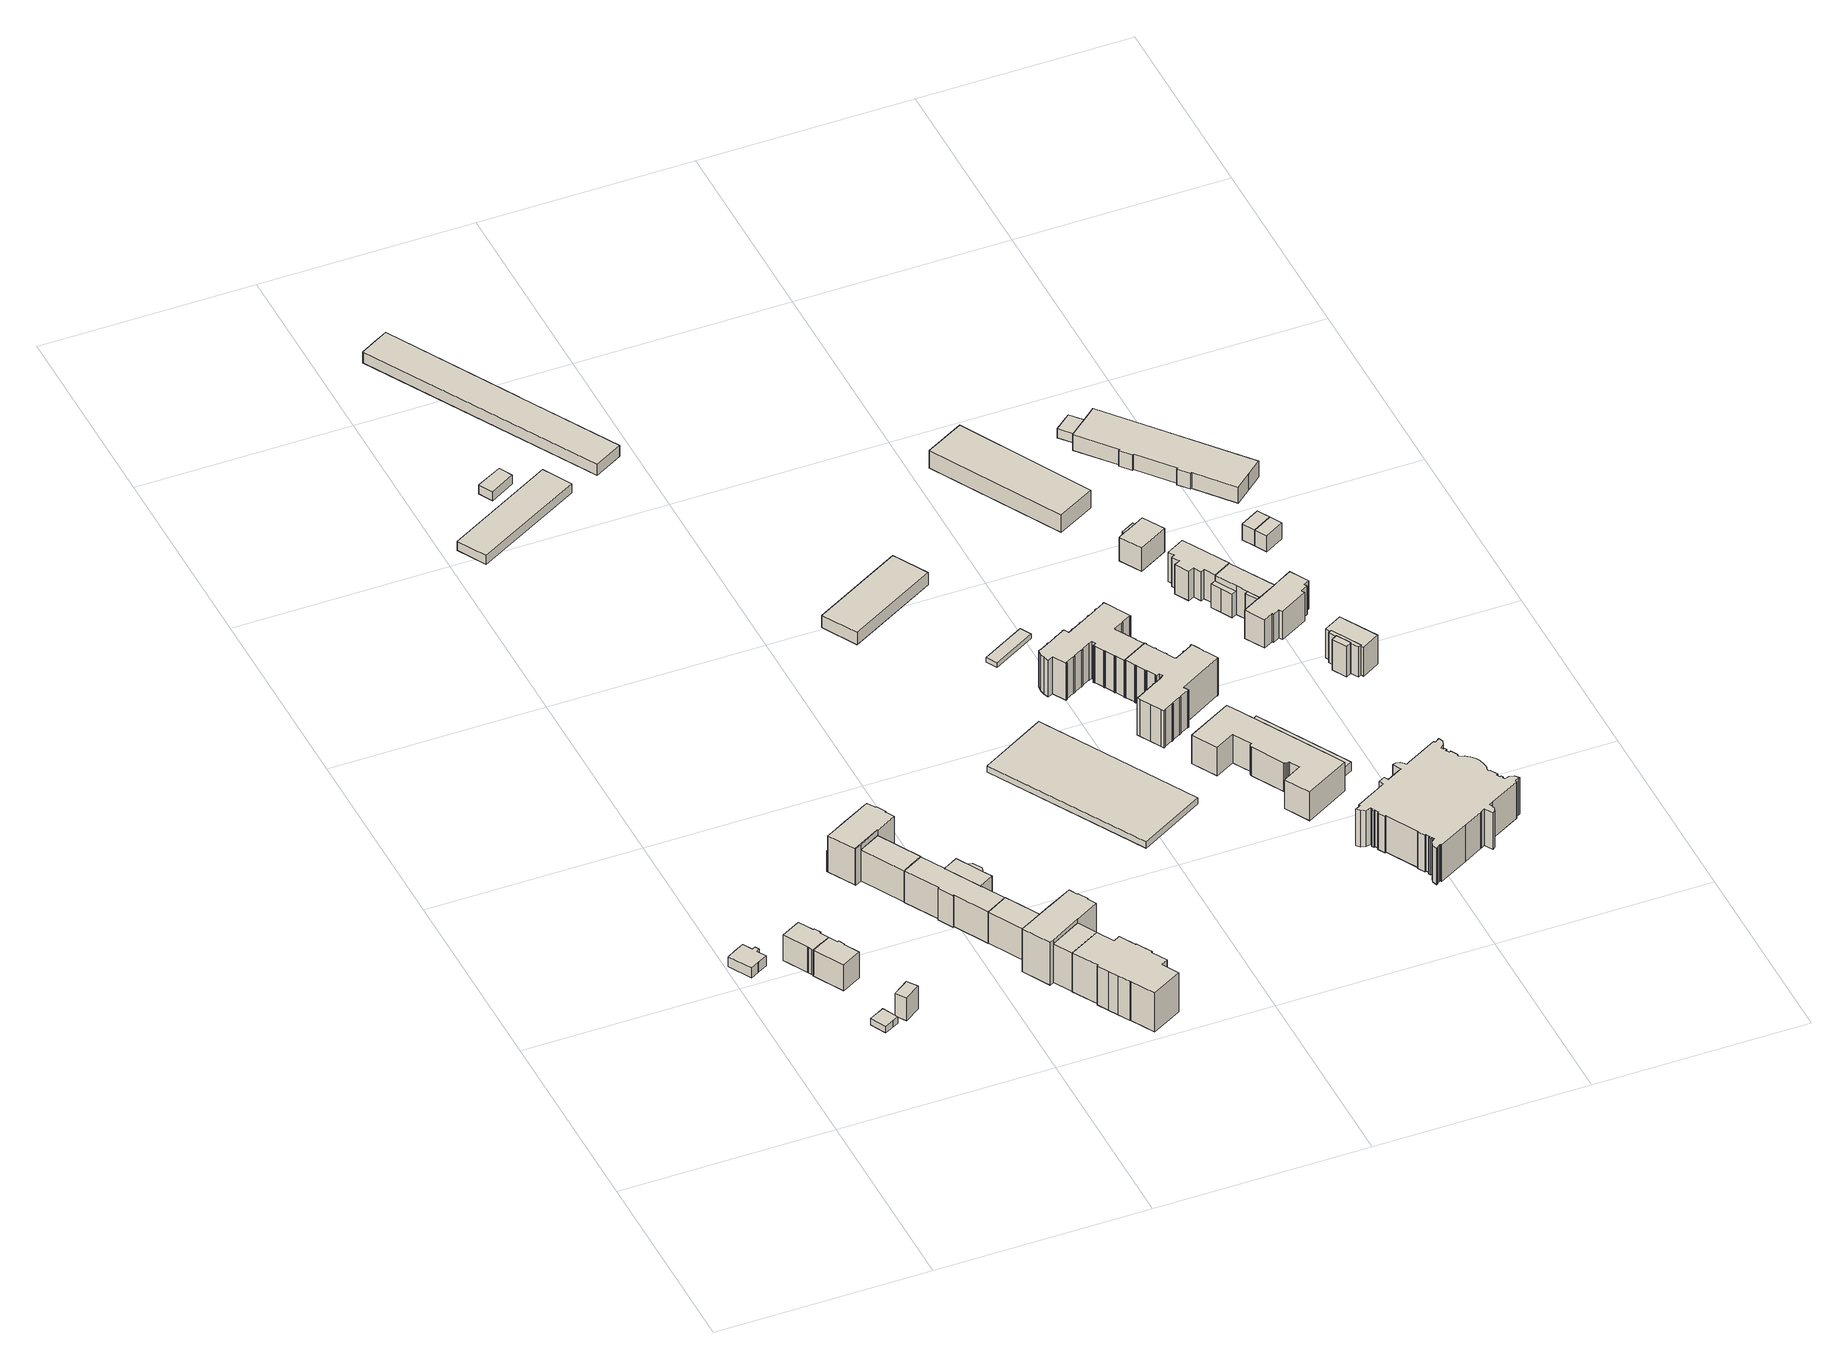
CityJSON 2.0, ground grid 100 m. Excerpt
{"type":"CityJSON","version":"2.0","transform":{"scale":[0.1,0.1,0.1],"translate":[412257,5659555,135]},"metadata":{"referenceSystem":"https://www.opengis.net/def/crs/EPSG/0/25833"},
"CityObjects":{
"building1":{"type":"Building","attributes":{"Dachtyp_tdc":"tdcGableRoof","Gemeindeschluessel":14612000,"Dachneigung":19.4,"QualitaetDacherkennung":82,"Geometrietyp2DReferenz":"3000","measuredHeight":6.68,"function":"31001_9998","roofType":"3100"},"geometry":[{"type":"Solid","lod":"1","boundaries":[[[[0,1,2,3,4,5,6,7,8,9,10,11,12]],[[13,14,15,16,17,18,19,20,21,22,23,24,25]],[[12,14,13,0]],[[11,15,14,12]],[[10,16,15,11]],[[9,17,16,10]],[[8,18,17,9]],[[7,19,18,8]],[[6,20,19,7]],[[5,21,20,6]],[[4,22,21,5]],[[3,23,22,4]],[[2,24,23,3]],[[1,25,24,2]],[[0,13,25,1]]]]}]},
"building2":{"type":"Building","attributes":{"Dachtyp_tdc":"tdcHipAndGableRoof","Gemeindeschluessel":14612000,"Dachneigung":43.86,"QualitaetDacherkennung":82,"Geometrietyp2DReferenz":"3000","measuredHeight":16.64,"function":"31001_9998","roofType":"5000"},"geometry":[{"type":"Solid","lod":"1","boundaries":[[[[26,27,28,29,30,31,32,33,34,35,36,37,38]],[[39,40,41,42,43,44,45,46,47,48,49,50,51]],[[38,40,39,26]],[[37,41,40,38]],[[36,42,41,37]],[[35,43,42,36]],[[34,44,43,35]],[[33,45,44,34]],[[32,46,45,33]],[[31,47,46,32]],[[30,48,47,31]],[[29,49,48,30]],[[28,50,49,29]],[[27,51,50,28]],[[26,39,51,27]]]]}]},
"building3":{"type":"Building","attributes":{"Dachtyp_tdc":"tdcGableRoof","Gemeindeschluessel":14612000,"Dachneigung":11.48,"QualitaetDacherkennung":27,"Geometrietyp2DReferenz":"3000","measuredHeight":4.12,"function":"31001_9998","roofType":"3100"},"geometry":[{"type":"Solid","lod":"1","boundaries":[[[[52,53,54,55,56,57,58]],[[59,60,61,62,63,64,65]],[[58,60,59,52]],[[57,61,60,58]],[[56,62,61,57]],[[55,63,62,56]],[[54,64,63,55]],[[53,65,64,54]],[[52,59,65,53]]]]}]},
"building4":{"type":"Building","attributes":{"Dachtyp_tdc":"tdcFreeFormRoof","Gemeindeschluessel":14612000,"Dachneigung":44.28,"QualitaetDacherkennung":82,"Geometrietyp2DReferenz":"3000","measuredHeight":16.99,"function":"31001_9998","roofType":"5000"},"geometry":[{"type":"Solid","lod":"1","boundaries":[[[[66,67,68,37,36,34,69,70,71]],[[72,73,74,75,76,77,78,79,80]],[[71,73,72,66]],[[70,74,73,71]],[[69,75,74,70]],[[34,76,75,69]],[[36,77,76,34]],[[37,78,77,36]],[[68,79,78,37]],[[67,80,79,68]],[[66,72,80,67]]]]}]},
"building5":{"type":"Building","attributes":{"Dachtyp_tdc":"tdcGableRoof","Gemeindeschluessel":14612000,"Dachneigung":66.26,"QualitaetDacherkennung":3,"Geometrietyp2DReferenz":"3000","measuredHeight":16.38,"function":"31001_9998","roofType":"3100"},"geometry":[{"type":"Solid","lod":"1","boundaries":[[[[81,82,83,84]],[[85,86,87,88]],[[84,86,85,81]],[[83,87,86,84]],[[82,88,87,83]],[[81,85,88,82]]]]}]},
"building6":{"type":"Building","attributes":{"Gemeindeschluessel":14612000,"Geometrietyp2DReferenz":"3000","function":"31001_9998","roofType":"9999"},"children":["building6-1","building6-2","building6-3","building6-4"]},
"building6-1":{"type":"BuildingPart","attributes":{"Dachtyp_tdc":"tdcGableRoof","Dachneigung":10.12,"QualitaetDacherkennung":74,"Geometrietyp2DReferenz":"3000","measuredHeight":18.39,"roofType":"3100"},"parents":["building6"],"geometry":[{"type":"Solid","lod":"1","boundaries":[[[[89,90,91,92]],[[93,94,95,96]],[[92,94,93,89]],[[91,95,94,92]],[[90,96,95,91]],[[89,93,96,90]]]]}]},
"building6-2":{"type":"BuildingPart","attributes":{"Dachtyp_tdc":"tdcPolyFlatRoof","Dachneigung":0,"QualitaetDacherkennung":6,"Geometrietyp2DReferenz":"3000","measuredHeight":19.98,"roofType":"1000"},"parents":["building6"],"geometry":[{"type":"Solid","lod":"1","boundaries":[[[[97,98,99,100,101]],[[102,93,96,103,104]],[[101,93,102,97]],[[100,96,93,101]],[[99,103,96,100]],[[98,104,103,99]],[[97,102,104,98]]]]}]},
"building6-3":{"type":"BuildingPart","attributes":{"Dachtyp_tdc":"tdcGableRoof","Dachneigung":18.02,"QualitaetDacherkennung":17,"Geometrietyp2DReferenz":"3000","measuredHeight":23.43,"roofType":"3100"},"parents":["building6"],"geometry":[{"type":"Solid","lod":"1","boundaries":[[[[105,106,107,108,109,110,111,112,113,114,115,116]],[[117,118,119,120,121,122,123,124,102,125,104,126]],[[116,118,117,105]],[[115,119,118,116]],[[114,120,119,115]],[[113,121,120,114]],[[112,122,121,113]],[[111,123,122,112]],[[110,124,123,111]],[[109,102,124,110]],[[108,125,102,109]],[[107,104,125,108]],[[106,126,104,107]],[[105,117,126,106]]]]}]},
"building6-4":{"type":"BuildingPart","attributes":{"Dachtyp_tdc":"tdcGableRoof","Dachneigung":30.24,"QualitaetDacherkennung":1,"Geometrietyp2DReferenz":"3000","measuredHeight":13.26,"roofType":"3100"},"parents":["building6"],"geometry":[{"type":"Solid","lod":"1","boundaries":[[[[127,128,129,130]],[[126,131,132,118]],[[130,131,126,127]],[[129,132,131,130]],[[128,118,132,129]],[[127,126,118,128]]]]}]},
"building7":{"type":"Building","attributes":{"Gemeindeschluessel":14612000,"Geometrietyp2DReferenz":"3000","function":"31001_9998","roofType":"9999"},"children":["building7-1","building7-2","building7-3"]},
"building7-1":{"type":"BuildingPart","attributes":{"Dachtyp_tdc":"tdcFreeFormRoof","Dachneigung":47.97,"QualitaetDacherkennung":34,"Geometrietyp2DReferenz":"3000","measuredHeight":16.93,"roofType":"5000"},"parents":["building7"],"geometry":[{"type":"Solid","lod":"1","boundaries":[[[[133,134,135,136,137,138]],[[139,140,141,142,143,144]],[[138,140,139,133]],[[137,141,140,138]],[[136,142,141,137]],[[135,143,142,136]],[[134,144,143,135]],[[133,139,144,134]]]]}]},
"building7-2":{"type":"BuildingPart","attributes":{"Dachtyp_tdc":"tdcHipRoof","Dachneigung":27.82,"QualitaetDacherkennung":40,"Geometrietyp2DReferenz":"3000","measuredHeight":18.55,"roofType":"3200"},"parents":["building7"],"geometry":[{"type":"Solid","lod":"1","boundaries":[[[[145,146,147,148,149,150]],[[144,151,152,153,154,139]],[[149,151,144,150]],[[148,152,151,149]],[[147,153,152,148]],[[146,154,153,147]],[[145,139,154,146]],[[150,144,139,145]]]]}]},
"building7-3":{"type":"BuildingPart","attributes":{"Dachtyp_tdc":"tdcGableRoof","Dachneigung":27.72,"QualitaetDacherkennung":65,"Geometrietyp2DReferenz":"3000","measuredHeight":18.53,"roofType":"3100"},"parents":["building7"],"geometry":[{"type":"Solid","lod":"1","boundaries":[[[[155,156,157,158,159,160,161,162,163,164,165,166,167]],[[168,169,170,171,172,173,153,152,174,175,176,177,178]],[[167,169,168,155]],[[166,170,169,167]],[[165,171,170,166]],[[164,172,171,165]],[[163,173,172,164]],[[162,153,173,163]],[[161,152,153,162]],[[160,174,152,161]],[[159,175,174,160]],[[158,176,175,159]],[[157,177,176,158]],[[156,178,177,157]],[[155,168,178,156]]]]}]},
"building8":{"type":"Building","attributes":{"Gemeindeschluessel":14612000,"Geometrietyp2DReferenz":"3000","function":"31001_9998","roofType":"9999"},"children":["building8-1","building8-2","building8-3"]},
"building8-1":{"type":"BuildingPart","attributes":{"Dachtyp_tdc":"tdcGableRoof","Dachneigung":20.47,"QualitaetDacherkennung":88,"Geometrietyp2DReferenz":"3000","measuredHeight":22.76,"roofType":"3100"},"parents":["building8"],"geometry":[{"type":"Solid","lod":"1","boundaries":[[[[179,180,181,182]],[[183,184,185,186]],[[182,184,183,179]],[[181,185,184,182]],[[180,186,185,181]],[[179,183,186,180]]]]}]},
"building8-2":{"type":"BuildingPart","attributes":{"Dachtyp_tdc":"tdcGableRoof","Dachneigung":10.03,"QualitaetDacherkennung":74,"Geometrietyp2DReferenz":"3000","measuredHeight":18.45,"roofType":"3100"},"parents":["building8"],"geometry":[{"type":"Solid","lod":"1","boundaries":[[[[187,188,189,190]],[[191,192,193,194]],[[190,192,191,187]],[[189,193,192,190]],[[188,194,193,189]],[[187,191,194,188]]]]}]},
"building8-3":{"type":"BuildingPart","attributes":{"Dachtyp_tdc":"tdcHipRoof","Dachneigung":18.83,"QualitaetDacherkennung":39,"Geometrietyp2DReferenz":"3000","measuredHeight":24.54,"roofType":"3200"},"parents":["building8"],"geometry":[{"type":"Solid","lod":"1","boundaries":[[[[195,196,197,198,199,200,201,202,203,204,205,206,207,208]],[[192,209,210,211,212,213,214,215,216,183,186,217,218,193]],[[208,209,192,195]],[[207,210,209,208]],[[206,211,210,207]],[[205,212,211,206]],[[204,213,212,205]],[[203,214,213,204]],[[202,215,214,203]],[[201,216,215,202]],[[200,183,216,201]],[[199,186,183,200]],[[198,217,186,199]],[[197,218,217,198]],[[196,193,218,197]],[[195,192,193,196]]]]}]},
"building9":{"type":"Building","attributes":{"Dachtyp_tdc":"tdcFreeFormRoof","Gemeindeschluessel":14612000,"Dachneigung":14.56,"QualitaetDacherkennung":50,"Geometrietyp2DReferenz":"3000","measuredHeight":22.77,"function":"31001_9998","roofType":"5000"},"geometry":[{"type":"Solid","lod":"1","boundaries":[[[[219,182,181,220,221,222,223,224,225,226,227,228,229,230,231,232,233,234,235,236]],[[237,238,239,240,241,242,243,244,245,246,247,248,249,250,251,252,253,254,255,256]],[[236,238,237,219]],[[235,239,238,236]],[[234,240,239,235]],[[233,241,240,234]],[[232,242,241,233]],[[231,243,242,232]],[[230,244,243,231]],[[229,245,244,230]],[[228,246,245,229]],[[227,247,246,228]],[[226,248,247,227]],[[225,249,248,226]],[[224,250,249,225]],[[223,251,250,224]],[[222,252,251,223]],[[221,253,252,222]],[[220,254,253,221]],[[181,255,254,220]],[[182,256,255,181]],[[219,237,256,182]]]]}]},
"building10":{"type":"Building","attributes":{"Dachtyp_tdc":"tdcGableRoof","Gemeindeschluessel":14612000,"Dachneigung":14.89,"QualitaetDacherkennung":92,"Geometrietyp2DReferenz":"3000","measuredHeight":5.93,"function":"31001_9998","roofType":"3100"},"geometry":[{"type":"Solid","lod":"1","boundaries":[[[[257,258,259,260]],[[261,262,263,264]],[[260,262,261,257]],[[259,263,262,260]],[[258,264,263,259]],[[257,261,264,258]]]]}]},
"building11":{"type":"Building","attributes":{"Dachtyp_tdc":"tdcPolyFlatRoof","Gemeindeschluessel":14612000,"Dachneigung":0,"QualitaetDacherkennung":89,"Geometrietyp2DReferenz":"3000","measuredHeight":4.84,"function":"31001_9998","roofType":"1000"},"geometry":[{"type":"Solid","lod":"1","boundaries":[[[[265,266,267,268]],[[269,270,271,272]],[[268,270,269,265]],[[267,271,270,268]],[[266,272,271,267]],[[265,269,272,266]]]]}]},
"building12":{"type":"Building","attributes":{"Dachtyp_tdc":"tdcFreeFormRoof","Gemeindeschluessel":14612000,"Dachneigung":16.74,"QualitaetDacherkennung":58,"Geometrietyp2DReferenz":"3000","measuredHeight":7.15,"function":"31001_9998","roofType":"5000"},"geometry":[{"type":"Solid","lod":"1","boundaries":[[[[273,274,275,276,277,278,279]],[[280,281,282,283,284,285,286]],[[279,281,280,273]],[[278,282,281,279]],[[277,283,282,278]],[[276,284,283,277]],[[275,285,284,276]],[[274,286,285,275]],[[273,280,286,274]]]]}]},
"building13":{"type":"Building","attributes":{"Dachtyp_tdc":"tdcPolyFlatRoof","Gemeindeschluessel":14612000,"Dachneigung":0,"QualitaetDacherkennung":93,"Geometrietyp2DReferenz":"3000","measuredHeight":3.33,"function":"31001_2461","roofType":"1000"},"geometry":[{"type":"Solid","lod":"1","boundaries":[[[[287,288,289,290]],[[291,292,293,294]],[[290,292,291,287]],[[289,293,292,290]],[[288,294,293,289]],[[287,291,294,288]]]]}]},
"building14":{"type":"Building","attributes":{"Dachtyp_tdc":"tdcPolyFlatRoof","Gemeindeschluessel":14612000,"Dachneigung":0,"QualitaetDacherkennung":74,"Geometrietyp2DReferenz":"3000","measuredHeight":6.57,"function":"31001_9998","roofType":"1000"},"geometry":[{"type":"Solid","lod":"1","boundaries":[[[[295,296,297,298]],[[299,300,301,302]],[[298,300,299,295]],[[297,301,300,298]],[[296,302,301,297]],[[295,299,302,296]]]]}]},
"building15":{"type":"Building","attributes":{"Dachtyp_tdc":"tdcPolyFlatRoof","Gemeindeschluessel":14612000,"Dachneigung":0,"QualitaetDacherkennung":86,"Geometrietyp2DReferenz":"3000","measuredHeight":2.58,"function":"31001_2463","roofType":"1000"},"geometry":[{"type":"Solid","lod":"1","boundaries":[[[[303,304,305,306]],[[307,308,309,310]],[[306,308,307,303]],[[305,309,308,306]],[[304,310,309,305]],[[303,307,310,304]]]]}]},
"building16":{"type":"Building","attributes":{"name":"Zollfahndungsamt Dresden","Dachtyp_tdc":"tdcFreeFormRoof","Gemeindeschluessel":14612000,"Dachneigung":3.18,"QualitaetDacherkennung":23,"Geometrietyp2DReferenz":"3000","measuredHeight":20.88,"function":"31001_3010","roofType":"5000"},"geometry":[{"type":"Solid","lod":"1","boundaries":[[[[311,312,313,314,315,316,317,318,319,320,321,322,323,324,325,326,327,328,329,330,331,332,333,334,335,336,337,338,339,340,341,342,343,344,345,346,347,348,349,350,351,352,353,354,355,356,357,358,359,360,361,362,363,364,365,366,367,368,369,370,371,372,373,374,375,376,377,378,379,380,381,382,383,384,385,386,387,388,389,390,391,392,393,394,395,396,397,398,399,400,401]],[[402,403,404,405,406,407,408,409,410,411,412,413,414,415,416,417,418,419,420,421,422,423,424,425,426,427,428,429,430,431,432,433,434,435,436,437,438,439,440,441,442,443,444,445,446,447,448,449,450,451,452,453,454,455,456,457,458,459,460,461,462,463,464,465,466,467,468,469,470,471,472,473,474,475,476,477,478,479,480,481,482,483,484,485,486,487,488,489,490,491,492]],[[401,403,402,311]],[[400,404,403,401]],[[399,405,404,400]],[[398,406,405,399]],[[397,407,406,398]],[[396,408,407,397]],[[395,409,408,396]],[[394,410,409,395]],[[393,411,410,394]],[[392,412,411,393]],[[391,413,412,392]],[[390,414,413,391]],[[389,415,414,390]],[[388,416,415,389]],[[387,417,416,388]],[[386,418,417,387]],[[385,419,418,386]],[[384,420,419,385]],[[383,421,420,384]],[[382,422,421,383]],[[381,423,422,382]],[[380,424,423,381]],[[379,425,424,380]],[[378,426,425,379]],[[377,427,426,378]],[[376,428,427,377]],[[375,429,428,376]],[[374,430,429,375]],[[373,431,430,374]],[[372,432,431,373]],[[371,433,432,372]],[[370,434,433,371]],[[369,435,434,370]],[[368,436,435,369]],[[367,437,436,368]],[[366,438,437,367]],[[365,439,438,366]],[[364,440,439,365]],[[363,441,440,364]],[[362,442,441,363]],[[361,443,442,362]],[[360,444,443,361]],[[359,445,444,360]],[[358,446,445,359]],[[357,447,446,358]],[[356,448,447,357]],[[355,449,448,356]],[[354,450,449,355]],[[353,451,450,354]],[[352,452,451,353]],[[351,453,452,352]],[[350,454,453,351]],[[349,455,454,350]],[[348,456,455,349]],[[347,457,456,348]],[[346,458,457,347]],[[345,459,458,346]],[[344,460,459,345]],[[343,461,460,344]],[[342,462,461,343]],[[341,463,462,342]],[[340,464,463,341]],[[339,465,464,340]],[[338,466,465,339]],[[337,467,466,338]],[[336,468,467,337]],[[335,469,468,336]],[[334,470,469,335]],[[333,471,470,334]],[[332,472,471,333]],[[331,473,472,332]],[[330,474,473,331]],[[329,475,474,330]],[[328,476,475,329]],[[327,477,476,328]],[[326,478,477,327]],[[325,479,478,326]],[[324,480,479,325]],[[323,481,480,324]],[[322,482,481,323]],[[321,483,482,322]],[[320,484,483,321]],[[319,485,484,320]],[[318,486,485,319]],[[317,487,486,318]],[[316,488,487,317]],[[315,489,488,316]],[[314,490,489,315]],[[313,491,490,314]],[[312,492,491,313]],[[311,402,492,312]]]]}]},
"building17":{"type":"Building","attributes":{"name":"Hauptzollamt Dresden","Dachtyp_tdc":"tdcPolyFlatRoof","Gemeindeschluessel":14612000,"Dachneigung":0,"QualitaetDacherkennung":10,"Geometrietyp2DReferenz":"3000","measuredHeight":20.18,"function":"31001_3010","roofType":"1000"},"geometry":[{"type":"Solid","lod":"1","boundaries":[[[[493,494,495,496,497,498,499,500,501,502,503,504,505,506,507,508,509,510,511,512,513,514,515,516,517,518,519,520,521,522,523,524,525,526,527,528,529,530,531,532,533,534,535,536,537,538,539,540,541,542,543,544,545,546,547,548,549,550,551,552,553,554,555,556,557,558,559,560,561,562,563,564,565,566,567,568,569,570,571,572]],[[573,574,575,576,577,578,579,580,581,582,583,584,585,586,587,588,589,590,591,592,593,594,595,596,597,598,599,600,601,602,603,604,605,606,607,608,609,610,611,612,613,614,615,616,617,618,619,620,621,622,623,624,625,626,627,628,629,630,631,632,633,634,635,636,637,638,639,640,641,642,643,644,645,646,647,648,649,650,651,652]],[[572,574,573,493]],[[571,575,574,572]],[[570,576,575,571]],[[569,577,576,570]],[[568,578,577,569]],[[567,579,578,568]],[[566,580,579,567]],[[565,581,580,566]],[[564,582,581,565]],[[563,583,582,564]],[[562,584,583,563]],[[561,585,584,562]],[[560,586,585,561]],[[559,587,586,560]],[[558,588,587,559]],[[557,589,588,558]],[[556,590,589,557]],[[555,591,590,556]],[[554,592,591,555]],[[553,593,592,554]],[[552,594,593,553]],[[551,595,594,552]],[[550,596,595,551]],[[549,597,596,550]],[[548,598,597,549]],[[547,599,598,548]],[[546,600,599,547]],[[545,601,600,546]],[[544,602,601,545]],[[543,603,602,544]],[[542,604,603,543]],[[541,605,604,542]],[[540,606,605,541]],[[539,607,606,540]],[[538,608,607,539]],[[537,609,608,538]],[[536,610,609,537]],[[535,611,610,536]],[[534,612,611,535]],[[533,613,612,534]],[[532,614,613,533]],[[531,615,614,532]],[[530,616,615,531]],[[529,617,616,530]],[[528,618,617,529]],[[527,619,618,528]],[[526,620,619,527]],[[525,621,620,526]],[[524,622,621,525]],[[523,623,622,524]],[[522,624,623,523]],[[521,625,624,522]],[[520,626,625,521]],[[519,627,626,520]],[[518,628,627,519]],[[517,629,628,518]],[[516,630,629,517]],[[515,631,630,516]],[[514,632,631,515]],[[513,633,632,514]],[[512,634,633,513]],[[511,635,634,512]],[[510,636,635,511]],[[509,637,636,510]],[[508,638,637,509]],[[507,639,638,508]],[[506,640,639,507]],[[505,641,640,506]],[[504,642,641,505]],[[503,643,642,504]],[[502,644,643,503]],[[501,645,644,502]],[[500,646,645,501]],[[499,647,646,500]],[[498,648,647,499]],[[497,649,648,498]],[[496,650,649,497]],[[495,651,650,496]],[[494,652,651,495]],[[493,573,652,494]]]]}]},
"building18":{"type":"Building","attributes":{"Dachtyp_tdc":"tdcPolyFlatRoof","Gemeindeschluessel":14612000,"Dachneigung":0,"QualitaetDacherkennung":70,"Geometrietyp2DReferenz":"3000","measuredHeight":15.66,"function":"31001_9998","roofType":"1000"},"geometry":[{"type":"Solid","lod":"1","boundaries":[[[[653,654,655,656,657,658,659,660,661,662,663,664,665,666,667,668,669,670,671,672]],[[673,674,675,676,677,678,679,680,681,682,683,684,685,686,687,688,689,690,691,692]],[[672,674,673,653]],[[671,675,674,672]],[[670,676,675,671]],[[669,677,676,670]],[[668,678,677,669]],[[667,679,678,668]],[[666,680,679,667]],[[665,681,680,666]],[[664,682,681,665]],[[663,683,682,664]],[[662,684,683,663]],[[661,685,684,662]],[[660,686,685,661]],[[659,687,686,660]],[[658,688,687,659]],[[657,689,688,658]],[[656,690,689,657]],[[655,691,690,656]],[[654,692,691,655]],[[653,673,692,654]]]]}]},
"building19":{"type":"Building","attributes":{"Dachtyp_tdc":"tdcPolyFlatRoof","Gemeindeschluessel":14612000,"Dachneigung":0,"QualitaetDacherkennung":80,"Geometrietyp2DReferenz":"3000","measuredHeight":4.74,"function":"31001_9998","roofType":"1000"},"geometry":[{"type":"Solid","lod":"1","boundaries":[[[[693,694,695,696,697,698,699,700]],[[701,702,703,704,705,706,707,708]],[[700,702,701,693]],[[699,703,702,700]],[[698,704,703,699]],[[697,705,704,698]],[[696,706,705,697]],[[695,707,706,696]],[[694,708,707,695]],[[693,701,708,694]]]]}]},
"building20":{"type":"Building","attributes":{"Dachtyp_tdc":"tdcGableRoof","Gemeindeschluessel":14612000,"Dachneigung":12.27,"QualitaetDacherkennung":5,"Geometrietyp2DReferenz":"3000","measuredHeight":9.24,"function":"31001_9998","roofType":"3100"},"geometry":[{"type":"Solid","lod":"1","boundaries":[[[[709,710,711,712]],[[713,714,715,716]],[[712,714,713,709]],[[711,715,714,712]],[[710,716,715,711]],[[709,713,716,710]]]]}]},
"building21":{"type":"Building","attributes":{"name":"Sächsische Landesärztekammer","Dachtyp_tdc":"tdcPolyFlatRoof","Gemeindeschluessel":14612000,"Dachneigung":0,"QualitaetDacherkennung":25,"Geometrietyp2DReferenz":"3000","measuredHeight":19.79,"function":"31001_3010","roofType":"1000"},"geometry":[{"type":"Solid","lod":"1","boundaries":[[[[717,718,719,720,721,722,723,724,725,726,727,728,729,730,731,732,733,734,735,736,737,738,739,740,741,742,743,744,745,746,747,748,749,750,751,752,753,754,755,756,757,758,759,760,761,762,763,764,765,766,767,768,769,770,771,772,773,774,775,776,777,778,779,780,781,782,783,784,785,786,787,788,789,790,791,792,793,794,795,796,797,798,799,800,801,802,803,804,805,806,807,808,809,810,811,812,813,814,815,816]],[[817,818,819,820,821,822,823,824,825,826,827,828,829,830,831,832,833,834,835,836,837,838,839,840,841,842,843,844,845,846,847,848,849,850,851,852,853,854,855,856,857,858,859,860,861,862,863,864,865,866,867,868,869,870,871,872,873,874,875,876,877,878,879,880,881,882,883,884,885,886,887,888,889,890,891,892,893,894,895,896,897,898,899,900,901,902,903,904,905,906,907,908,909,910,911,912,913,914,915,916]],[[816,818,817,717]],[[815,819,818,816]],[[814,820,819,815]],[[813,821,820,814]],[[812,822,821,813]],[[811,823,822,812]],[[810,824,823,811]],[[809,825,824,810]],[[808,826,825,809]],[[807,827,826,808]],[[806,828,827,807]],[[805,829,828,806]],[[804,830,829,805]],[[803,831,830,804]],[[802,832,831,803]],[[801,833,832,802]],[[800,834,833,801]],[[799,835,834,800]],[[798,836,835,799]],[[797,837,836,798]],[[796,838,837,797]],[[795,839,838,796]],[[794,840,839,795]],[[793,841,840,794]],[[792,842,841,793]],[[791,843,842,792]],[[790,844,843,791]],[[789,845,844,790]],[[788,846,845,789]],[[787,847,846,788]],[[786,848,847,787]],[[785,849,848,786]],[[784,850,849,785]],[[783,851,850,784]],[[782,852,851,783]],[[781,853,852,782]],[[780,854,853,781]],[[779,855,854,780]],[[778,856,855,779]],[[777,857,856,778]],[[776,858,857,777]],[[775,859,858,776]],[[774,860,859,775]],[[773,861,860,774]],[[772,862,861,773]],[[771,863,862,772]],[[770,864,863,771]],[[769,865,864,770]],[[768,866,865,769]],[[767,867,866,768]],[[766,868,867,767]],[[765,869,868,766]],[[764,870,869,765]],[[763,871,870,764]],[[762,872,871,763]],[[761,873,872,762]],[[760,874,873,761]],[[759,875,874,760]],[[758,876,875,759]],[[757,877,876,758]],[[756,878,877,757]],[[755,879,878,756]],[[754,880,879,755]],[[753,881,880,754]],[[752,882,881,753]],[[751,883,882,752]],[[750,884,883,751]],[[749,885,884,750]],[[748,886,885,749]],[[747,887,886,748]],[[746,888,887,747]],[[745,889,888,746]],[[744,890,889,745]],[[743,891,890,744]],[[742,892,891,743]],[[741,893,892,742]],[[740,894,893,741]],[[739,895,894,740]],[[738,896,895,739]],[[737,897,896,738]],[[736,898,897,737]],[[735,899,898,736]],[[734,900,899,735]],[[733,901,900,734]],[[732,902,901,733]],[[731,903,902,732]],[[730,904,903,731]],[[729,905,904,730]],[[728,906,905,729]],[[727,907,906,728]],[[726,908,907,727]],[[725,909,908,726]],[[724,910,909,725]],[[723,911,910,724]],[[722,912,911,723]],[[721,913,912,722]],[[720,914,913,721]],[[719,915,914,720]],[[718,916,915,719]],[[717,817,916,718]]]]}]},
"building22":{"type":"Building","attributes":{"Dachtyp_tdc":"tdcGableRoof","Gemeindeschluessel":14612000,"Dachneigung":22.87,"QualitaetDacherkennung":92,"Geometrietyp2DReferenz":"3000","measuredHeight":11.83,"function":"31001_9998","roofType":"3100"},"geometry":[{"type":"Solid","lod":"1","boundaries":[[[[917,918,919,920]],[[921,922,923,924]],[[920,922,921,917]],[[919,923,922,920]],[[918,924,923,919]],[[917,921,924,918]]]]}]},
"building23":{"type":"Building","attributes":{"Gemeindeschluessel":14612000,"Geometrietyp2DReferenz":"3000","function":"31001_9998","roofType":"9999"},"children":["building23-1","building23-2"]},
"building23-1":{"type":"BuildingPart","attributes":{"Dachtyp_tdc":"tdcPolyFlatRoof","Dachneigung":6.95,"QualitaetDacherkennung":71,"Geometrietyp2DReferenz":"3000","measuredHeight":13.4,"roofType":"2100"},"parents":["building23"],"geometry":[{"type":"Solid","lod":"1","boundaries":[[[[925,926,927,928,929,930,931]],[[932,933,934,935,936,937,938]],[[931,933,932,925]],[[930,934,933,931]],[[929,935,934,930]],[[928,936,935,929]],[[927,937,936,928]],[[926,938,937,927]],[[925,932,938,926]]]]}]},
"building23-2":{"type":"BuildingPart","attributes":{"Dachtyp_tdc":"tdcPolyFlatRoof","Dachneigung":7.31,"QualitaetDacherkennung":57,"Geometrietyp2DReferenz":"3000","measuredHeight":11.99,"roofType":"2100"},"parents":["building23"],"geometry":[{"type":"Solid","lod":"1","boundaries":[[[[939,940,941,942,943]],[[932,938,944,945,933]],[[943,938,932,939]],[[942,944,938,943]],[[941,945,944,942]],[[940,933,945,941]],[[939,932,933,940]]]]}]},
"building24":{"type":"Building","attributes":{"Dachtyp_tdc":"tdcPolyFlatRoof","Gemeindeschluessel":14612000,"Dachneigung":7.18,"QualitaetDacherkennung":71,"Geometrietyp2DReferenz":"3000","measuredHeight":16.83,"function":"31001_9998","roofType":"2100"},"geometry":[{"type":"Solid","lod":"1","boundaries":[[[[946,947,948,949,950,951,952,953,954,955,956,957]],[[958,959,960,961,962,963,964,965,966,967,968,969]],[[957,959,958,946]],[[956,960,959,957]],[[955,961,960,956]],[[954,962,961,955]],[[953,963,962,954]],[[952,964,963,953]],[[951,965,964,952]],[[950,966,965,951]],[[949,967,966,950]],[[948,968,967,949]],[[947,969,968,948]],[[946,958,969,947]]]]}]},
"building25":{"type":"Building","attributes":{"Gemeindeschluessel":14612000,"Geometrietyp2DReferenz":"3000","function":"31001_9998","roofType":"9999"},"children":["building25-1","building25-2","building25-3"]},
"building25-1":{"type":"BuildingPart","attributes":{"Dachtyp_tdc":"tdcPolyFlatRoof","Dachneigung":7.18,"QualitaetDacherkennung":81,"Geometrietyp2DReferenz":"3000","measuredHeight":16.25,"roofType":"2100"},"parents":["building25"],"geometry":[{"type":"Solid","lod":"1","boundaries":[[[[970,971,972,973,974,975]],[[968,967,976,977,978,979]],[[975,968,979,970]],[[974,967,968,975]],[[973,976,967,974]],[[972,977,976,973]],[[971,978,977,972]],[[970,979,978,971]]]]}]},
"building25-2":{"type":"BuildingPart","attributes":{"Dachtyp_tdc":"tdcPolyFlatRoof","Dachneigung":0,"QualitaetDacherkennung":0,"Geometrietyp2DReferenz":"3000","measuredHeight":15.56,"roofType":"1000"},"parents":["building25"],"geometry":[{"type":"Solid","lod":"1","boundaries":[[[[980,981,982,983]],[[984,978,977,985]],[[983,978,984,980]],[[982,977,978,983]],[[981,985,977,982]],[[980,984,985,981]]]]}]},
"building25-3":{"type":"BuildingPart","attributes":{"Dachtyp_tdc":"tdcGableRoof","Dachneigung":11.6,"QualitaetDacherkennung":12,"Geometrietyp2DReferenz":"3000","measuredHeight":13.31,"roofType":"3100"},"parents":["building25"],"geometry":[{"type":"Solid","lod":"1","boundaries":[[[[986,987,988,989,990,991]],[[992,979,993,994,995,968]],[[991,979,992,986]],[[990,993,979,991]],[[989,994,993,990]],[[988,995,994,989]],[[987,968,995,988]],[[986,992,968,987]]]]}]},
"building26":{"type":"Building","attributes":{"Dachtyp_tdc":"tdcPolyFlatRoof","Gemeindeschluessel":14612000,"Dachneigung":6.97,"QualitaetDacherkennung":74,"Geometrietyp2DReferenz":"3000","measuredHeight":16.18,"function":"31001_9998","roofType":"2100"},"geometry":[{"type":"Solid","lod":"1","boundaries":[[[[996,997,998,999,1000,1001,1002,1003,1004,1005,1006,1007,1008,1009]],[[1010,1011,1012,1013,1014,1015,1016,1017,1018,1019,1020,1021,1022,1023]],[[1009,1011,1010,996]],[[1008,1012,1011,1009]],[[1007,1013,1012,1008]],[[1006,1014,1013,1007]],[[1005,1015,1014,1006]],[[1004,1016,1015,1005]],[[1003,1017,1016,1004]],[[1002,1018,1017,1003]],[[1001,1019,1018,1002]],[[1000,1020,1019,1001]],[[999,1021,1020,1000]],[[998,1022,1021,999]],[[997,1023,1022,998]],[[996,1010,1023,997]]]]}]},
"building27":{"type":"Building","attributes":{"Gemeindeschluessel":14612000,"Geometrietyp2DReferenz":"3000","function":"31001_9998","roofType":"9999"},"children":["building27-1","building27-2","building27-3"]},
"building27-1":{"type":"BuildingPart","attributes":{"Dachtyp_tdc":"tdcPolyFlatRoof","Dachneigung":7.12,"QualitaetDacherkennung":77,"Geometrietyp2DReferenz":"3000","measuredHeight":16.22,"roofType":"2100"},"parents":["building27"],"geometry":[{"type":"Solid","lod":"1","boundaries":[[[[1024,1025,1026,1027,1028,1029,1030]],[[1031,1032,1033,1034,1035,1036,1037]],[[1030,1032,1031,1024]],[[1029,1033,1032,1030]],[[1028,1034,1033,1029]],[[1027,1035,1034,1028]],[[1026,1036,1035,1027]],[[1025,1037,1036,1026]],[[1024,1031,1037,1025]]]]}]},
"building27-2":{"type":"BuildingPart","attributes":{"Dachtyp_tdc":"tdcPolyFlatRoof","Dachneigung":7.29,"QualitaetDacherkennung":47,"Geometrietyp2DReferenz":"3000","measuredHeight":16.8,"roofType":"2100"},"parents":["building27"],"geometry":[{"type":"Solid","lod":"1","boundaries":[[[[1038,1039,1040,1041,1042]],[[1043,1044,1045,1046,1047]],[[1042,1044,1043,1038]],[[1041,1045,1044,1042]],[[1040,1046,1045,1041]],[[1039,1047,1046,1040]],[[1038,1043,1047,1039]]]]}]},
"building27-3":{"type":"BuildingPart","attributes":{"Dachtyp_tdc":"tdcPolyFlatRoof","Dachneigung":7.01,"QualitaetDacherkennung":50,"Geometrietyp2DReferenz":"3000","measuredHeight":16.43,"roofType":"2100"},"parents":["building27"],"geometry":[{"type":"Solid","lod":"1","boundaries":[[[[1048,1049,1050,1051,1052,1053,1054,1055]],[[1033,1056,1044,1043,1047,1057,1035,1034]],[[1054,1056,1033,1055]],[[1053,1044,1056,1054]],[[1052,1043,1044,1053]],[[1051,1047,1043,1052]],[[1050,1057,1047,1051]],[[1049,1035,1057,1050]],[[1048,1034,1035,1049]],[[1055,1033,1034,1048]]]]}]},
"building28":{"type":"Building","attributes":{"Dachtyp_tdc":"tdcHipAndGableRoof","Gemeindeschluessel":14612000,"Dachneigung":11.35,"QualitaetDacherkennung":75,"Geometrietyp2DReferenz":"3000","measuredHeight":5.48,"function":"31001_9998","roofType":"5000"},"geometry":[{"type":"Solid","lod":"1","boundaries":[[[[1058,1059,1060,1061]],[[1062,1063,1064,1065]],[[1061,1063,1062,1058]],[[1060,1064,1063,1061]],[[1059,1065,1064,1060]],[[1058,1062,1065,1059]]]]}]},
"building29":{"type":"Building","attributes":{"Dachtyp_tdc":"tdcPolyFlatRoof","Gemeindeschluessel":14612000,"Dachneigung":4.72,"QualitaetDacherkennung":42,"Geometrietyp2DReferenz":"3000","measuredHeight":9.15,"function":"31001_9998","roofType":"2100"},"geometry":[{"type":"Solid","lod":"1","boundaries":[[[[1066,1067,1068,1069]],[[1070,1071,1072,1073]],[[1069,1071,1070,1066]],[[1068,1072,1071,1069]],[[1067,1073,1072,1068]],[[1066,1070,1073,1067]]]]}]},
"building30":{"type":"Building","attributes":{"Dachtyp_tdc":"tdcPolyFlatRoof","Gemeindeschluessel":14612000,"Dachneigung":5.06,"QualitaetDacherkennung":45,"Geometrietyp2DReferenz":"3000","measuredHeight":9.16,"function":"31001_9998","roofType":"2100"},"geometry":[{"type":"Solid","lod":"1","boundaries":[[[[1069,1074,1075,1066]],[[1071,1070,1076,1077]],[[1066,1070,1071,1069]],[[1075,1076,1070,1066]],[[1074,1077,1076,1075]],[[1069,1071,1077,1074]]]]}]},
"building31":{"type":"Building","attributes":{"Dachtyp_tdc":"tdcGableRoof","Gemeindeschluessel":14612000,"Dachneigung":29.81,"QualitaetDacherkennung":89,"Geometrietyp2DReferenz":"3000","measuredHeight":11.6,"function":"31001_9998","roofType":"3100"},"geometry":[{"type":"Solid","lod":"1","boundaries":[[[[1078,1079,1080,1081,1082,1083,1084,1085,1086,1087,1088,1089,1090,1091,1092,1093,1094]],[[1095,1096,1097,1098,1099,1100,1101,1102,1103,1104,1105,1106,1107,1062,1108,1065,1109]],[[1094,1096,1095,1078]],[[1093,1097,1096,1094]],[[1092,1098,1097,1093]],[[1091,1099,1098,1092]],[[1090,1100,1099,1091]],[[1089,1101,1100,1090]],[[1088,1102,1101,1089]],[[1087,1103,1102,1088]],[[1086,1104,1103,1087]],[[1085,1105,1104,1086]],[[1084,1106,1105,1085]],[[1083,1107,1106,1084]],[[1082,1062,1107,1083]],[[1081,1108,1062,1082]],[[1080,1065,1108,1081]],[[1079,1109,1065,1080]],[[1078,1095,1109,1079]]]]}]}
},
"vertices":[
[121,1141,70],[96,1186,70],[52,1162,70],[49,1160,70],[8,1137,70],[68,1030,70],[109,1052,70],[112,1054,70],[156,1078,70],[132,1121,70],[148,1130,70],[142,1140,70],[137,1150,70],[121,1141,16],[137,1150,16],[142,1140,16],[148,1130,16],[132,1121,16],[156,1078,16],[112,1054,16],[109,1052,16],[68,1030,16],[8,1137,16],[49,1160,16],[52,1162,16],[96,1186,16],
[381,1026,163],[365,1056,163],[360,1053,163],[322,1122,163],[230,1072,163],[293,958,163],[295,954,163],[303,939,163],[307,932,163],[352,957,163],[354,958,163],[399,982,163],[376,1024,163],[381,1026,25],[376,1024,25],[399,982,25],[354,958,25],[352,957,25],[307,932,25],[303,939,25],[295,954,25],[293,958,25],[230,1072,25],[322,1122,25],[360,1053,25],[365,1056,25],
[514,529,39],[478,602,39],[475,601,39],[450,588,39],[406,566,39],[442,493,39],[487,515,39],[514,529,3],[487,515,3],[442,493,3],[406,566,3],[450,588,3],[475,601,3],[478,602,3],
[441,916,163],[427,943,163],[422,940,163],[384,793,163],[476,843,163],[437,914,163],[441,916,21],[437,914,21],[476,843,21],[384,793,21],[307,932,21],[354,958,21],[399,982,21],[422,940,21],[427,943,21],
[554,526,130],[628,577,130],[595,625,130],[521,574,130],[554,526,6],[521,574,6],[595,625,6],[628,577,6],
[830,1455,208],[729,1399,208],[838,1202,208],[939,1258,208],[830,1455,38],[939,1258,38],[838,1202,38],[729,1399,38],
[828,1458,238],[696,1385,238],[698,1381,238],[729,1399,238],[830,1455,238],[828,1458,38],[698,1381,38],[696,1385,38],
[652,1524,233],[626,1510,233],[696,1385,233],[722,1399,233],[828,1458,233],[931,1515,233],[908,1556,233],[912,1558,233],[889,1600,233],[885,1598,233],[861,1639,233],[725,1564,233],[652,1524,38],[725,1564,38],[861,1639,38],[885,1598,38],[889,1600,38],[912,1558,38],[908,1556,38],[931,1515,38],[722,1399,38],[626,1510,38],
[626,1510,150],[725,1564,150],[723,1569,150],[624,1514,150],[624,1514,38],[723,1569,38],
[1095,1140,199],[1133,1071,199],[1142,1076,199],[1148,1099,199],[1124,1141,199],[1103,1145,199],[1095,1140,37],[1103,1145,37],[1124,1141,37],[1148,1099,37],[1142,1076,37],[1133,1071,37],
[1095,1140,208],[1069,1187,208],[1000,1149,208],[1092,984,208],[1160,1023,208],[1133,1071,208],[1160,1023,37],[1092,984,37],[1000,1149,37],[1069,1187,37],
[960,971,207],[965,974,207],[1052,816,207],[1100,843,207],[1154,873,207],[1091,984,207],[1092,984,207],[1000,1149,207],[939,1258,207],[886,1229,207],[838,1202,207],[927,1044,207],[922,1041,207],[960,971,37],[922,1041,37],[927,1044,37],[838,1202,37],[886,1229,37],[939,1258,37],[1091,984,37],[1154,873,37],[1100,843,37],[1052,816,37],[965,974,37],
[1345,555,249],[1198,472,249],[1246,387,249],[1392,468,249],[1345,555,38],[1392,468,38],[1246,387,38],[1198,472,38],
[1154,873,208],[1052,816,208],[1161,619,208],[1264,676,208],[1154,873,38],[1264,676,38],[1161,619,38],[1052,816,38],
[1264,676,270],[1161,619,270],[1107,590,270],[1179,461,270],[1198,472,270],[1345,555,270],[1345,554,270],[1457,618,270],[1433,660,270],[1437,662,270],[1413,704,270],[1410,702,270],[1388,743,270],[1264,675,270],[1264,675,38],[1388,743,38],[1410,702,38],[1413,704,38],[1437,662,38],[1433,660,38],[1457,618,38],[1345,554,38],[1179,461,38],[1107,590,38],
[1437,388,249],[1312,271,249],[1307,268,249],[1336,216,249],[1361,172,249],[1391,118,249],[1394,119,249],[1455,9,249],[1600,89,249],[1556,168,249],[1589,186,249],[1549,257,249],[1553,260,249],[1545,275,249],[1520,319,249],[1513,331,249],[1510,329,249],[1468,405,249],[1437,388,37],[1468,405,37],[1510,329,37],[1513,331,37],[1520,319,37],[1545,275,37],[1553,260,37],[1549,257,37],[1589,186,37],[1556,168,37],[1600,89,37],[1455,9,37],[1394,119,37],[1391,118,37],[1361,172,37],[1336,216,37],[1307,268,37],[1312,271,37],[1246,387,37],[1392,468,37],
[50,4035,96],[123,3901,96],[637,4185,96],[563,4319,96],[50,4035,47],[563,4319,47],[637,4185,47],[123,3901,47],
[433,4336,96],[400,4399,96],[280,4335,96],[314,4269,96],[433,4336,47],[314,4269,47],[280,4335,47],[400,4399,47],
[180,5308,107],[779,4244,107],[914,4320,107],[660,4773,107],[658,4777,107],[318,5386,107],[248,5347,107],[180,5308,48],[248,5347,48],[318,5386,48],[658,4777,48],[660,4773,48],[914,4320,48],[779,4244,48],
[2212,1282,81],[1804,2003,81],[1491,1826,81],[1899,1105,81],[2212,1282,47],[1899,1105,47],[1491,1826,47],[1804,2003,47],
[1328,2802,113],[1756,3039,113],[1666,3200,113],[1239,2963,113],[1328,2802,47],[1239,2963,47],[1666,3200,47],[1756,3039,47],
[2009,2547,71],[1981,2598,71],[1775,2483,71],[1804,2432,71],[2009,2547,46],[1804,2432,46],[1775,2483,46],[1981,2598,46],
[1983,2123,249],[2025,2146,249],[2026,2144,249],[2032,2147,249],[2031,2150,249],[2072,2172,249],[2073,2170,249],[2079,2174,249],[2078,2176,249],[2119,2199,249],[2120,2197,249],[2135,2205,249],[2144,2187,249],[2130,2179,249],[2133,2173,249],[2135,2174,249],[2158,2133,249],[2156,2132,249],[2159,2126,249],[2162,2127,249],[2185,2086,249],[2183,2084,249],[2186,2079,249],[2188,2080,249],[2211,2039,249],[2330,2105,249],[2307,2146,249],[2310,2148,249],[2306,2154,249],[2304,2152,249],[2281,2193,249],[2283,2195,249],[2280,2201,249],[2278,2199,249],[2255,2240,249],[2257,2242,249],[2256,2244,249],[2297,2267,249],[2298,2265,249],[2304,2268,249],[2303,2271,249],[2344,2293,249],[2345,2291,249],[2350,2294,249],[2343,2308,249],[2321,2349,249],[2319,2349,249],[2311,2363,249],[2313,2363,249],[2290,2404,249],[2282,2418,249],[2276,2415,249],[2277,2413,249],[2236,2390,249],[2235,2392,249],[2229,2389,249],[2230,2386,249],[2189,2363,249],[2188,2366,249],[2182,2362,249],[2183,2360,249],[2142,2337,249],[2141,2340,249],[2135,2336,249],[2136,2334,249],[2095,2311,249],[2094,2313,249],[2088,2310,249],[2089,2307,249],[2071,2297,249],[2065,2309,249],[2057,2322,249],[2051,2320,249],[2052,2318,249],[2011,2295,249],[2010,2297,249],[2004,2294,249],[2005,2291,249],[1964,2268,249],[1963,2271,249],[1957,2267,249],[1958,2265,249],[1917,2242,249],[1915,2244,249],[1910,2242,249],[1907,2216,249],[1911,2190,249],[1920,2166,249],[1944,2179,249],[1979,2117,249],[1985,2121,249],[1983,2123,50],[1985,2121,50],[1979,2117,50],[1944,2179,50],[1920,2166,50],[1911,2190,50],[1907,2216,50],[1910,2242,50],[1915,2244,50],[1917,2242,50],[1958,2265,50],[1957,2267,50],[1963,2271,50],[1964,2268,50],[2005,2291,50],[2004,2294,50],[2010,2297,50],[2011,2295,50],[2052,2318,50],[2051,2320,50],[2057,2322,50],[2065,2309,50],[2071,2297,50],[2089,2307,50],[2088,2310,50],[2094,2313,50],[2095,2311,50],[2136,2334,50],[2135,2336,50],[2141,2340,50],[2142,2337,50],[2183,2360,50],[2182,2362,50],[2188,2366,50],[2189,2363,50],[2230,2386,50],[2229,2389,50],[2235,2392,50],[2236,2390,50],[2277,2413,50],[2276,2415,50],[2282,2418,50],[2290,2404,50],[2313,2363,50],[2311,2363,50],[2319,2349,50],[2321,2349,50],[2343,2308,50],[2350,2294,50],[2345,2291,50],[2344,2293,50],[2303,2271,50],[2304,2268,50],[2298,2265,50],[2297,2267,50],[2256,2244,50],[2257,2242,50],[2255,2240,50],[2278,2199,50],[2280,2201,50],[2283,2195,50],[2281,2193,50],[2304,2152,50],[2306,2154,50],[2310,2148,50],[2307,2146,50],[2330,2105,50],[2211,2039,50],[2188,2080,50],[2186,2079,50],[2183,2084,50],[2185,2086,50],[2162,2127,50],[2159,2126,50],[2156,2132,50],[2158,2133,50],[2135,2174,50],[2133,2173,50],[2130,2179,50],[2144,2187,50],[2135,2205,50],[2120,2197,50],[2119,2199,50],[2078,2176,50],[2079,2174,50],[2073,2170,50],[2072,2172,50],[2031,2150,50],[2032,2147,50],[2026,2144,50],[2025,2146,50],
[2328,1728,251],[2369,1751,251],[2370,1749,251],[2376,1752,251],[2369,1766,251],[2363,1775,251],[2568,1893,251],[2569,1891,251],[2574,1894,251],[2567,1908,251],[2544,1949,251],[2543,1948,251],[2535,1962,251],[2536,1963,251],[2514,2004,251],[2506,2018,251],[2500,2015,251],[2501,2012,251],[2460,1989,251],[2459,1992,251],[2452,1988,251],[2454,1986,251],[2413,1963,251],[2412,1965,251],[2409,1964,251],[2386,2005,251],[2389,2006,251],[2385,2012,251],[2383,2011,251],[2360,2052,251],[2362,2054,251],[2359,2060,251],[2357,2058,251],[2333,2099,251],[2336,2101,251],[2333,2107,251],[2330,2105,251],[2211,2039,251],[2209,2037,251],[2212,2031,251],[2215,2033,251],[2238,1992,251],[2235,1990,251],[2238,1984,251],[2241,1986,251],[2264,1945,251],[2261,1943,251],[2265,1937,251],[2267,1938,251],[2290,1897,251],[2288,1896,251],[2291,1890,251],[2306,1898,251],[2316,1881,251],[2301,1873,251],[2303,1870,251],[2261,1847,251],[2260,1850,251],[2254,1846,251],[2255,1844,251],[2214,1821,251],[2213,1823,251],[2207,1820,251],[2208,1817,251],[2167,1794,251],[2166,1797,251],[2160,1794,251],[2168,1779,251],[2194,1732,251],[2221,1683,251],[2229,1669,251],[2235,1673,251],[2234,1675,251],[2275,1698,251],[2276,1696,251],[2282,1699,251],[2281,1702,251],[2322,1725,251],[2323,1722,251],[2329,1726,251],[2328,1728,49],[2329,1726,49],[2323,1722,49],[2322,1725,49],[2281,1702,49],[2282,1699,49],[2276,1696,49],[2275,1698,49],[2234,1675,49],[2235,1673,49],[2229,1669,49],[2221,1683,49],[2194,1732,49],[2168,1779,49],[2160,1794,49],[2166,1797,49],[2167,1794,49],[2208,1817,49],[2207,1820,49],[2213,1823,49],[2214,1821,49],[2255,1844,49],[2254,1846,49],[2260,1850,49],[2261,1847,49],[2303,1870,49],[2301,1873,49],[2316,1881,49],[2306,1898,49],[2291,1890,49],[2288,1896,49],[2290,1897,49],[2267,1938,49],[2265,1937,49],[2261,1943,49],[2264,1945,49],[2241,1986,49],[2238,1984,49],[2235,1990,49],[2238,1992,49],[2215,2033,49],[2212,2031,49],[2209,2037,49],[2211,2039,49],[2330,2105,49],[2333,2107,49],[2336,2101,49],[2333,2099,49],[2357,2058,49],[2359,2060,49],[2362,2054,49],[2360,2052,49],[2383,2011,49],[2385,2012,49],[2389,2006,49],[2386,2005,49],[2409,1964,49],[2412,1965,49],[2413,1963,49],[2454,1986,49],[2452,1988,49],[2459,1992,49],[2460,1989,49],[2501,2012,49],[2500,2015,49],[2506,2018,49],[2514,2004,49],[2536,1963,49],[2535,1962,49],[2543,1948,49],[2544,1949,49],[2567,1908,49],[2574,1894,49],[2569,1891,49],[2568,1893,49],[2363,1775,49],[2369,1766,49],[2376,1752,49],[2370,1749,49],[2369,1751,49],
[2805,1109,206],[2762,1187,206],[2540,1583,206],[2504,1647,206],[2293,1529,206],[2358,1413,206],[2451,1464,206],[2499,1379,206],[2492,1375,206],[2488,1370,206],[2487,1363,206],[2489,1356,206],[2571,1209,206],[2576,1204,206],[2582,1202,206],[2589,1203,206],[2595,1206,206],[2621,1159,206],[2529,1107,206],[2594,991,206],[2805,1109,50],[2594,991,50],[2529,1107,50],[2621,1159,50],[2595,1206,50],[2589,1203,50],[2582,1202,50],[2576,1204,50],[2571,1209,50],[2489,1356,50],[2487,1363,50],[2488,1370,50],[2492,1375,50],[2499,1379,50],[2451,1464,50],[2358,1413,50],[2293,1529,50],[2504,1647,50],[2540,1583,50],[2762,1187,50],
[2762,1187,98],[2774,1194,98],[2789,1167,98],[2839,1196,98],[2596,1631,98],[2546,1603,98],[2553,1590,98],[2540,1583,98],[2762,1187,51],[2540,1583,51],[2553,1590,51],[2546,1603,51],[2596,1631,51],[2839,1196,51],[2789,1167,51],[2774,1194,51],
[2596,1631,95],[2839,1196,95],[2884,1221,95],[2642,1655,95],[2596,1631,48],[2642,1655,48],[2884,1221,48],[2839,1196,48],
[2781,712,244],[2799,678,244],[2804,682,244],[2887,534,244],[2882,531,244],[2901,498,244],[2907,502,244],[2917,483,244],[2911,480,244],[2916,471,244],[2922,474,244],[2928,464,244],[2911,448,244],[2905,425,244],[2912,402,244],[2917,405,244],[2916,408,244],[2933,417,244],[2936,419,244],[2937,417,244],[2940,412,244],[3083,492,244],[3174,543,244],[3180,546,244],[3197,556,244],[3219,517,244],[3232,528,244],[3238,545,244],[3234,563,244],[3228,573,244],[3246,583,244],[3391,664,244],[3388,671,244],[3390,672,244],[3408,682,244],[3409,680,244],[3414,683,244],[3399,701,244],[3377,708,244],[3354,702,244],[3348,712,244],[3354,716,244],[3349,725,244],[3342,721,244],[3332,739,244],[3339,743,244],[3320,776,244],[3316,774,244],[3311,784,244],[3315,807,244],[3313,830,244],[3307,853,244],[3296,873,244],[3280,890,244],[3261,903,244],[3239,911,244],[3233,921,244],[3238,924,244],[3219,957,244],[3212,953,244],[3201,971,244],[3209,975,244],[3204,984,244],[3198,981,244],[3192,991,244],[3209,1007,244],[3215,1030,244],[3208,1052,244],[3202,1049,244],[3203,1047,244],[3186,1037,244],[3183,1036,244],[3180,1043,244],[3033,962,244],[3017,952,244],[3011,962,244],[2998,975,244],[2981,979,244],[2964,974,244],[2985,935,244],[2965,924,244],[2908,892,244],[2897,913,244],[2867,896,244],[2878,875,244],[2728,791,244],[2731,786,244],[2732,784,244],[2730,783,244],[2712,773,244],[2711,775,244],[2705,772,244],[2722,754,244],[2743,747,244],[2766,753,244],[2771,743,244],[2766,740,244],[2771,730,244],[2777,734,244],[2787,716,244],[2781,712,46],[2787,716,46],[2777,734,46],[2771,730,46],[2766,740,46],[2771,743,46],[2766,753,46],[2743,747,46],[2722,754,46],[2705,772,46],[2711,775,46],[2712,773,46],[2730,783,46],[2732,784,46],[2731,786,46],[2728,791,46],[2878,875,46],[2867,896,46],[2897,913,46],[2908,892,46],[2965,924,46],[2985,935,46],[2964,974,46],[2981,979,46],[2998,975,46],[3011,962,46],[3017,952,46],[3033,962,46],[3180,1043,46],[3183,1036,46],[3186,1037,46],[3203,1047,46],[3202,1049,46],[3208,1052,46],[3215,1030,46],[3209,1007,46],[3192,991,46],[3198,981,46],[3204,984,46],[3209,975,46],[3201,971,46],[3212,953,46],[3219,957,46],[3238,924,46],[3233,921,46],[3239,911,46],[3261,903,46],[3280,890,46],[3296,873,46],[3307,853,46],[3313,830,46],[3315,807,46],[3311,784,46],[3316,774,46],[3320,776,46],[3339,743,46],[3332,739,46],[3342,721,46],[3349,725,46],[3354,716,46],[3348,712,46],[3354,702,46],[3377,708,46],[3399,701,46],[3414,683,46],[3409,680,46],[3408,682,46],[3390,672,46],[3388,671,46],[3391,664,46],[3246,583,46],[3228,573,46],[3234,563,46],[3238,545,46],[3232,528,46],[3219,517,46],[3197,556,46],[3180,546,46],[3174,543,46],[3083,492,46],[2940,412,46],[2937,417,46],[2936,419,46],[2933,417,46],[2916,408,46],[2917,405,46],[2912,402,46],[2905,425,46],[2911,448,46],[2928,464,46],[2922,474,46],[2916,471,46],[2911,480,46],[2917,483,46],[2907,502,46],[2901,498,46],[2882,531,46],[2887,534,46],[2804,682,46],[2799,678,46],
[2399,3121,148],[2576,3218,148],[2246,3825,148],[2064,3726,148],[2399,3121,52],[2064,3726,52],[2246,3825,52],[2576,3218,52],
[2584,2876,181],[2583,2877,181],[2545,2854,181],[2602,2753,181],[2741,2831,181],[2684,2932,181],[2645,2910,181],[2584,2876,54],[2645,2910,54],[2684,2932,54],[2741,2831,54],[2602,2753,54],[2545,2854,54],[2583,2877,54],
[2584,2876,173],[2645,2910,173],[2637,2925,173],[2575,2891,173],[2583,2877,173],[2575,2891,54],[2637,2925,54],
[2755,2481,209],[2771,2490,209],[2799,2439,209],[2884,2487,209],[2764,2700,209],[2679,2653,209],[2695,2625,209],[2680,2617,209],[2700,2582,209],[2672,2568,209],[2708,2503,209],[2736,2517,209],[2755,2481,50],[2736,2517,50],[2708,2503,50],[2672,2568,50],[2700,2582,50],[2680,2617,50],[2695,2625,50],[2679,2653,50],[2764,2700,50],[2884,2487,50],[2799,2439,50],[2771,2490,50],
[2853,2342,207],[2882,2289,207],[2914,2232,207],[3000,2281,207],[2884,2487,207],[2799,2439,207],[3000,2281,50],[2914,2232,50],[2882,2289,50],[2853,2342,50],
[2867,2281,206],[2899,2224,206],[2914,2232,206],[2882,2289,206],[2867,2281,50],[2899,2224,50],
[2825,2393,177],[2799,2439,177],[2775,2426,177],[2801,2379,177],[2829,2328,177],[2853,2342,177],[2825,2393,50],[2829,2328,50],[2801,2379,50],[2775,2426,50],
[3093,2333,209],[3000,2281,209],[2899,2224,209],[2820,2180,209],[2871,2089,209],[2915,2114,209],[2919,2107,209],[2951,2125,209],[2962,2109,209],[3095,2184,209],[3086,2199,209],[3121,2219,209],[3114,2231,209],[3140,2247,209],[3093,2333,55],[3140,2247,55],[3114,2231,55],[3121,2219,55],[3086,2199,55],[3095,2184,55],[2962,2109,55],[2951,2125,55],[2919,2107,55],[2915,2114,55],[2871,2089,55],[2820,2180,55],[2899,2224,55],[3000,2281,55],
[3262,1810,207],[3165,1982,207],[3080,1935,207],[3094,1908,207],[3095,1908,207],[3170,1772,207],[3177,1760,207],[3262,1810,50],[3177,1760,50],[3170,1772,50],[3095,1908,50],[3094,1908,50],[3080,1935,50],[3165,1982,50],
[3136,1799,217],[3099,1865,217],[3074,1850,217],[3110,1785,217],[3135,1799,217],[3136,1799,50],[3135,1799,50],[3110,1785,50],[3074,1850,50],[3099,1865,50],
[3095,1908,214],[3094,1908,214],[3080,1900,214],[3099,1865,214],[3136,1799,214],[3135,1799,214],[3155,1764,214],[3170,1772,214],[3155,1764,50],[3080,1900,50],
[2689,3614,108],[2766,3677,108],[2706,3749,108],[2629,3685,108],[2689,3614,58],[2629,3685,58],[2706,3749,58],[2766,3677,58],
[3190,2762,145],[3158,2819,145],[3067,2767,145],[3099,2710,145],[3190,2762,58],[3099,2710,58],[3067,2767,58],[3158,2819,58],
[3129,2654,145],[3220,2706,145],[3220,2706,58],[3129,2654,58],
[3072,3380,144],[2800,3706,144],[2766,3677,144],[2730,3647,144],[2689,3614,144],[2655,3585,144],[2795,3418,144],[2789,3413,144],[2831,3363,144],[2836,3368,144],[2968,3210,144],[2962,3205,144],[3004,3155,144],[3009,3159,144],[3148,2992,144],[3223,3054,144],[3294,3114,144],[3072,3380,58],[3294,3114,58],[3223,3054,58],[3148,2992,58],[3009,3159,58],[3004,3155,58],[2962,3205,58],[2968,3210,58],[2836,3368,58],[2831,3363,58],[2789,3413,58],[2795,3418,58],[2655,3585,58],[2730,3647,58],[2800,3706,58]
]}
